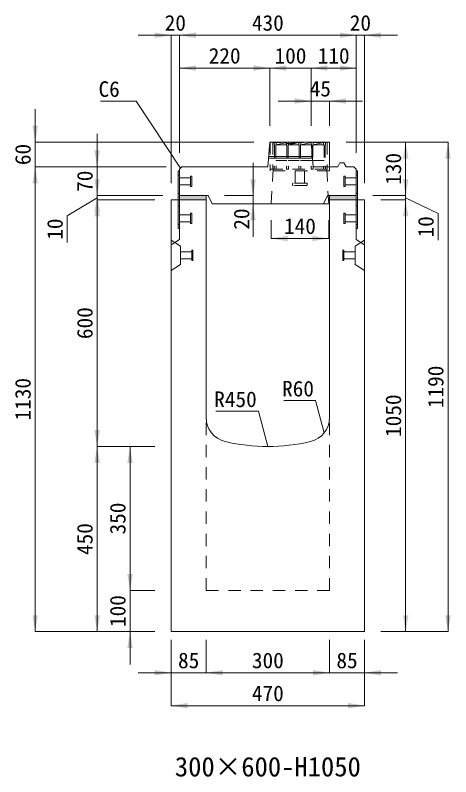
# Model space of a CAD drawing. Units: millimetres at full size, sheet at 1:40. Extents: x -1934 to 44546, y -100881 to -70395.
# Drawn here: x 13784 to 14843, y -98113 to -96262 of the extents above; entities that cross this region are included whole.
import ezdxf
from ezdxf.enums import TextEntityAlignment as Align

# ---------------------------------------------------------------- set-up
doc = ezdxf.new("R2010")
doc.units = ezdxf.units.MM
doc.header["$LTSCALE"] = 40
for name, pattern in [('CHAIN_DOUBLE_DASH', [23.5, 12, -1.5, 3.5, -1.5, 3.5, -1.5]), ('USER1', [1.35, 0.75, -0.6]), ('USER2', [1.35, 0.75, -0.6])]:
    doc.linetypes.add(name, pattern=pattern)
for name, color, linetype, lineweight in [('0_2', 7, 'Continuous', 13), ('インサート', 92, 'USER2', 9), ('グレーチング', 7, 'USER2', 5), ('プレート', 7, 'USER1', 9), ('モルタル', 7, 'Continuous', 9), ('受枠', 3, 'USER2', 5), ('寸法線', 7, 'Continuous', 9), ('引出線', 4, 'Continuous', 9), ('本体', 2, 'Continuous', 13), ('補助線', 8, 'CHAIN_DOUBLE_DASH', 5)]:
    doc.layers.add(name, color=color, linetype=linetype, lineweight=lineweight)
doc.layers.add('ハッチング_モルタル', color=30, linetype='Continuous')
doc.styles.add('ＭＳ ゴシック', font='')
doc.styles.get('ＭＳ ゴシック').set_extended_font_data('MS Gothic')

# ---------------------------------------------------------------- blocks, each defined once
blk = doc.blocks.new('filled_arrow')
at = {"color": 0, "linetype": 'Continuous', "lineweight": -2}
blk.add_solid([(7.5, 1.25), (0, 0), (7.5, -1.25)], dxfattribs=at)

msp = doc.modelspace()

# ---------------------------------------------------------------- hatches: boundary and pattern name
at = {"layer": 'ハッチング_モルタル'}
for points in [[(14183.15, -96700.41), (14183.15, -96710.41), (14248.15, -96710.41), (14248.15, -96700.41)], [(14548.15, -96700.41), (14548.15, -96710.41), (14613.15, -96710.41), (14613.15, -96700.41)]]:
    msp.add_hatch(color=256, dxfattribs=at).paths.add_polyline_path(points)

# ---------------------------------------------------------------- linework, layer by layer
at = {"layer": 'インサート'}
for p, q in [((14183.15, -96656.91), (14210.15, -96656.91)), ((14183.15, -96656.91), (14183.15, -96673.91)), ((14213.15, -96652.91), (14210.15, -96652.91)), ((14210.15, -96652.91), (14210.15, -96677.91)), ((14213.15, -96677.91), (14213.15, -96652.91)), ((14583.15, -96652.91), (14586.15, -96652.91)), ((14583.15, -96677.91), (14583.15, -96652.91)), ((14586.15, -96652.91), (14586.15, -96677.91)), ((14613.15, -96656.91), (14586.15, -96656.91)), ((14613.15, -96656.91), (14613.15, -96673.91)), ((14183.15, -96673.91), (14210.15, -96673.91)), ((14210.15, -96677.91), (14213.15, -96677.91)), ((14586.15, -96677.91), (14583.15, -96677.91)), ((14613.15, -96673.91), (14586.15, -96673.91)), ((14183.15, -96746.91), (14210.15, -96746.91)), ((14183.15, -96746.91), (14183.15, -96763.91)), ((14213.15, -96742.91), (14210.15, -96742.91)), ((14210.15, -96742.91), (14210.15, -96767.91)), ((14213.15, -96767.91), (14213.15, -96742.91)), ((14583.15, -96742.91), (14586.15, -96742.91)), ((14583.15, -96767.91), (14583.15, -96742.91)), ((14586.15, -96742.91), (14586.15, -96767.91)), ((14613.15, -96746.91), (14586.15, -96746.91)), ((14613.15, -96746.91), (14613.15, -96763.91)), ((14183.15, -96763.91), (14210.15, -96763.91)), ((14210.15, -96767.91), (14213.15, -96767.91)), ((14586.15, -96767.91), (14583.15, -96767.91)), ((14613.15, -96763.91), (14586.15, -96763.91))]:
    msp.add_line(p, q, dxfattribs=at)
at = {"layer": 'インサート', "linetype": 'Continuous', "lineweight": 5}
for p, q in [((14186.15, -96853.91), (14186.15, -96836.91)), ((14213.15, -96836.91), (14186.15, -96836.91)), ((14213.15, -96857.91), (14213.15, -96832.91)), ((14216.15, -96832.91), (14213.15, -96832.91)), ((14216.15, -96857.91), (14216.15, -96832.91)), ((14580.15, -96832.91), (14580.15, -96857.91)), ((14580.15, -96832.91), (14583.15, -96832.91)), ((14583.15, -96832.91), (14583.15, -96857.91)), ((14583.15, -96836.91), (14610.15, -96836.91)), ((14610.15, -96836.91), (14610.15, -96853.91)), ((14213.15, -96853.91), (14186.15, -96853.91)), ((14216.15, -96857.91), (14213.15, -96857.91)), ((14580.15, -96857.91), (14583.15, -96857.91)), ((14583.15, -96853.91), (14610.15, -96853.91))]:
    msp.add_line(p, q, dxfattribs=at)
at = {"layer": 'グレーチング'}
for p, q in [((14538.65, -96570.91), (14413.65, -96570.91)), ((14413.65, -96570.91), (14413.65, -96576.91)), ((14413.65, -96576.91), (14414.65, -96577.91)), ((14414.65, -96577.91), (14414.65, -96628.91)), ((14418.65, -96576.91), (14417.65, -96577.91)), ((14417.65, -96577.91), (14417.65, -96628.91)), ((14418.65, -96570.91), (14418.65, -96576.91)), ((14418.65, -96576.91), (14443.65, -96570.91)), ((14418.65, -96576.91), (14443.65, -96576.91)), ((14443.65, -96570.91), (14443.65, -96576.91)), ((14443.65, -96576.91), (14444.65, -96577.91)), ((14444.65, -96577.91), (14444.65, -96628.91)), ((14448.65, -96576.91), (14447.65, -96577.91)), ((14447.65, -96577.91), (14447.65, -96628.91)), ((14448.65, -96570.91), (14448.65, -96576.91)), ((14448.65, -96576.91), (14473.65, -96570.91)), ((14448.65, -96576.91), (14473.65, -96576.91)), ((14473.65, -96570.91), (14473.65, -96576.91)), ((14473.65, -96576.91), (14474.65, -96577.91)), ((14474.65, -96577.91), (14474.65, -96628.91)), ((14478.65, -96576.91), (14477.65, -96577.91)), ((14477.65, -96577.91), (14477.65, -96628.91)), ((14478.65, -96570.91), (14478.65, -96576.91)), ((14478.65, -96576.91), (14503.65, -96570.91)), ((14478.65, -96576.91), (14503.65, -96576.91)), ((14503.65, -96570.91), (14503.65, -96576.91)), ((14503.65, -96576.91), (14504.65, -96577.91)), ((14504.65, -96577.91), (14504.65, -96628.91)), ((14508.65, -96576.91), (14507.65, -96577.91)), ((14507.65, -96577.91), (14507.65, -96628.91)), ((14508.65, -96570.91), (14508.65, -96576.91)), ((14508.65, -96576.91), (14533.65, -96570.91)), ((14508.65, -96576.91), (14533.65, -96576.91)), ((14533.65, -96570.91), (14533.65, -96576.91)), ((14533.65, -96576.91), (14534.65, -96577.91)), ((14534.65, -96577.91), (14534.65, -96628.91)), ((14538.65, -96576.91), (14537.65, -96577.91)), ((14537.65, -96577.91), (14537.65, -96628.91)), ((14538.65, -96570.91), (14538.65, -96576.91)), ((14417.65, -96614.91), (14444.65, -96614.91)), ((14447.65, -96614.91), (14474.65, -96614.91)), ((14477.65, -96614.91), (14504.65, -96614.91)), ((14507.65, -96614.91), (14534.65, -96614.91)), ((14413.65, -96629.91), (14414.65, -96628.91)), ((14413.65, -96635.91), (14413.65, -96629.91)), ((14413.65, -96635.91), (14418.65, -96635.91)), ((14418.65, -96629.91), (14417.65, -96628.91)), ((14418.65, -96635.91), (14418.65, -96629.91)), ((14443.65, -96629.91), (14444.65, -96628.91)), ((14443.65, -96635.91), (14443.65, -96629.91)), ((14443.65, -96635.91), (14448.65, -96635.91)), ((14448.65, -96629.91), (14447.65, -96628.91)), ((14448.65, -96635.91), (14448.65, -96629.91)), ((14473.65, -96629.91), (14474.65, -96628.91)), ((14473.65, -96635.91), (14473.65, -96629.91)), ((14473.65, -96635.91), (14478.65, -96635.91)), ((14478.65, -96629.91), (14477.65, -96628.91)), ((14478.65, -96635.91), (14478.65, -96629.91)), ((14503.65, -96629.91), (14504.65, -96628.91)), ((14503.65, -96635.91), (14503.65, -96629.91)), ((14503.65, -96635.91), (14508.65, -96635.91)), ((14508.65, -96629.91), (14507.65, -96628.91)), ((14508.65, -96635.91), (14508.65, -96629.91)), ((14533.65, -96629.91), (14534.65, -96628.91)), ((14533.65, -96635.91), (14533.65, -96629.91)), ((14533.65, -96635.91), (14538.65, -96635.91)), ((14538.65, -96629.91), (14537.65, -96628.91)), ((14538.65, -96635.91), (14538.65, -96629.91))]:
    msp.add_line(p, q, dxfattribs=at)
at = {"layer": 'プレート'}
for p, q in [((14183.15, -96650.41), (14179.95, -96650.41)), ((14616.35, -96650.41), (14613.15, -96650.41)), ((14183.15, -96695.41), (14179.95, -96695.41)), ((14616.35, -96695.41), (14613.15, -96695.41)), ((14183.15, -96725.41), (14179.95, -96725.41)), ((14616.35, -96725.41), (14613.15, -96725.41)), ((14183.15, -96770.41), (14179.95, -96770.41)), ((14616.35, -96770.41), (14613.15, -96770.41))]:
    msp.add_line(p, q, dxfattribs=at)
at = {"layer": 'プレート', "linetype": 'Continuous'}
for points in [[(14179.95, -96780.41), (14179.95, -96640.41), (14183.15, -96640.41), (14183.15, -96780.41)], [(14613.15, -96780.41), (14613.15, -96640.41), (14616.35, -96640.41), (14616.35, -96780.41)]]:
    msp.add_lwpolyline(points, close=True, dxfattribs=at)
at = {"layer": 'モルタル', "lineweight": 13}
msp.add_lwpolyline([(14183.15, -96700.41), (14248.15, -96700.41), (14248.15, -96710.41), (14183.15, -96710.41)], close=True, dxfattribs=at)
at = {"layer": 'モルタル'}
msp.add_lwpolyline([(14548.15, -96700.41), (14613.15, -96700.41), (14613.15, -96710.41), (14548.15, -96710.41)], close=True, dxfattribs=at)
at = {"layer": '受枠', "linetype": 'Continuous'}
for q in [(14404.15, -96570.41), (14548.15, -96630.41)]:
    msp.add_line((14548.15, -96570.41), q, dxfattribs=at)
at = {"layer": '受枠'}
for p, q in [((14404.15, -96570.41), (14404.15, -96640.41)), ((14410.15, -96570.41), (14410.15, -96635.91)), ((14542.15, -96570.41), (14542.15, -96635.91)), ((14404.15, -96635.91), (14548.15, -96635.91)), ((14548.15, -96640.41), (14404.15, -96640.41)), ((14464.82, -96670.08), (14464.82, -96640.41)), ((14487.48, -96670.08), (14487.48, -96640.41)), ((14548.15, -96630.41), (14548.15, -96640.41)), ((14458.28, -96671.14), (14458.28, -96674.34)), ((14492.95, -96670.08), (14459.35, -96670.08)), ((14492.95, -96675.41), (14459.35, -96675.41)), ((14494.02, -96671.14), (14494.02, -96674.34))]:
    msp.add_line(p, q, dxfattribs=at)
for centre, start, end in [((14459.35, -96671.14), 90, 180), ((14459.35, -96674.34), 180, 270), ((14492.95, -96671.14), 0, 90), ((14492.95, -96674.34), 270, 0)]:
    msp.add_arc(centre, 1.07, start, end, dxfattribs=at)
at = {"layer": '寸法線'}
for p, q in [((14263.15, -96310.41), (14083.15, -96310.41)), ((14163.15, -96670.41), (14163.15, -96310.41)), ((14183.15, -96310.41), (14613.15, -96310.41)), ((14183.15, -96596.41), (14183.15, -96310.41)), ((14183.15, -96596.41), (14183.15, -96310.41)), ((14533.15, -96310.41), (14713.15, -96310.41)), ((14613.15, -96596.41), (14613.15, -96310.41)), ((14613.15, -96596.41), (14613.15, -96310.41)), ((14633.15, -96670.41), (14633.15, -96310.41)), ((14183.15, -96390.41), (14403.15, -96390.41)), ((14183.15, -96596.41), (14183.15, -96390.41)), ((14403.15, -96530.41), (14403.15, -96390.41)), ((14583.15, -96390.41), (14403.15, -96390.41)), ((14403.15, -96530.41), (14403.15, -96390.41)), ((14503.15, -96390.41), (14613.15, -96390.41)), ((14503.15, -96530.41), (14503.15, -96390.41)), ((14613.15, -96596.41), (14613.15, -96390.41)), ((14628.15, -96470.41), (14423.15, -96470.41)), ((14503.15, -96530.41), (14503.15, -96470.41)), ((14548.15, -96530.41), (14548.15, -96470.41)), ((13832.55, -96490.41), (13832.55, -96710.41)), ((14503.15, -96530.41), (14503.15, -96500.41)), ((13983.15, -96780.41), (13983.15, -96550.41)), ((14364.15, -96570.41), (13832.55, -96570.41)), ((14588.15, -96570.41), (14836.13, -96570.41)), ((14588.15, -96570.41), (14733.15, -96570.41)), ((14733.15, -96700.41), (14733.15, -96570.41)), ((14836.13, -97760.41), (14836.13, -96570.41)), ((13983.15, -96620.41), (13983.15, -96790.41)), ((14362.12, -96620.41), (14362.12, -96800.41)), ((14733.15, -96620.41), (14733.15, -96790.41)), ((13832.55, -97760.41), (13832.55, -96630.41)), ((14151.15, -96630.41), (13832.55, -96630.41)), ((14149.15, -96630.41), (13832.55, -96630.41)), ((14149.15, -96630.41), (13983.15, -96630.41)), ((13983.15, -96705.41), (13910.54, -96749.45)), ((14143.15, -96700.41), (13983.15, -96700.41)), ((14143.15, -96700.41), (13983.15, -96700.41)), ((13983.15, -97310.41), (13983.15, -96710.41)), ((14123.15, -96710.41), (13983.15, -96710.41)), ((14123.15, -96710.41), (13983.15, -96710.41)), ((14293.15, -96700.41), (14362.12, -96700.41)), ((14653.15, -96700.41), (14733.15, -96700.41)), ((14653.15, -96700.41), (14733.15, -96700.41)), ((14673.15, -96710.41), (14733.15, -96710.41)), ((14673.15, -96710.41), (14733.15, -96710.41)), ((14733.15, -96705.41), (14812.18, -96743.84)), ((14733.15, -97760.41), (14733.15, -96710.41)), ((14303.15, -96720.41), (14362.12, -96720.41)), ((13910.54, -96749.45), (13910.54, -96814.32)), ((14812.18, -96743.84), (14812.18, -96808.71)), ((14406.15, -96760.41), (14406.15, -96804.64)), ((14546.15, -96760.41), (14546.15, -96804.64)), ((14406.15, -96804.64), (14546.15, -96804.64)), ((14123.15, -97310.41), (13983.15, -97310.41)), ((13983.15, -97760.41), (13983.15, -97310.41)), ((14123.15, -97310.41), (13983.15, -97310.41)), ((14063.15, -97660.41), (14063.15, -97310.41)), ((14123.15, -97310.41), (14063.15, -97310.41)), ((14063.15, -97840.41), (14063.15, -97580.41)), ((14123.15, -97660.41), (14063.15, -97660.41)), ((14123.15, -97660.41), (14063.15, -97660.41)), ((14123.15, -97760.41), (13832.55, -97760.41)), ((14123.15, -97760.41), (13983.15, -97760.41)), ((14123.15, -97760.41), (14063.15, -97760.41)), ((14673.15, -97760.41), (14836.13, -97760.41)), ((14673.15, -97760.41), (14733.15, -97760.41)), ((14163.15, -97780.41), (14163.15, -97860.41)), ((14163.15, -97780.41), (14163.15, -97940.41)), ((14248.15, -97780.41), (14248.15, -97860.41)), ((14248.15, -97780.41), (14248.15, -97860.41)), ((14548.15, -97780.41), (14548.15, -97860.41)), ((14548.15, -97780.41), (14548.15, -97860.41)), ((14633.15, -97780.41), (14633.15, -97860.41)), ((14633.15, -97780.41), (14633.15, -97940.41)), ((14083.15, -97860.41), (14328.15, -97860.41)), ((14248.15, -97860.41), (14548.15, -97860.41)), ((14468.15, -97860.41), (14713.15, -97860.41)), ((14163.15, -97940.41), (14633.15, -97940.41))]:
    msp.add_line(p, q, dxfattribs=at)
at = {"layer": '引出線'}
for points in [[(14186.15, -96633.41), (14078.15, -96470.41), (13991.05, -96470.41)], [(14535.22, -97277.1), (14514.21, -97198.68), (14436.7, -97198.68)], [(14398.15, -97310.41), (14375.13, -97224.49), (14271.63, -97224.49)]]:
    msp.add_lwpolyline(points, dxfattribs=at)
at = {"layer": '本体'}
for p, q in [((14398.15, -96630.41), (14403.15, -96570.41)), ((14403.15, -96570.41), (14440.15, -96570.41)), ((14440.15, -96570.41), (14443.15, -96573.41)), ((14463.15, -96573.41), (14466.15, -96570.41)), ((14466.15, -96570.41), (14503.15, -96570.41)), ((14503.15, -96570.41), (14508.15, -96630.41)), ((14443.15, -96573.41), (14463.15, -96573.41)), ((14506.07, -96605.41), (14400.23, -96605.41)), ((14506.4, -96609.41), (14399.9, -96609.41)), ((14568.15, -96630.41), (14573.15, -96620.41)), ((14573.15, -96620.41), (14583.15, -96620.41)), ((14583.15, -96620.41), (14588.15, -96630.41)), ((14183.15, -96636.41), (14189.15, -96630.41)), ((14183.15, -96636.41), (14183.15, -96700.41)), ((14189.15, -96630.41), (14398.15, -96630.41)), ((14508.15, -96630.41), (14568.15, -96630.41)), ((14588.15, -96630.41), (14607.15, -96630.41)), ((14607.15, -96630.41), (14613.15, -96636.41)), ((14613.15, -96636.41), (14613.15, -96700.41)), ((14183.15, -96700.41), (14253.15, -96700.41)), ((14253.15, -96700.41), (14263.15, -96720.41)), ((14543.15, -96700.41), (14533.15, -96720.41)), ((14543.15, -96700.41), (14613.15, -96700.41)), ((14263.15, -96720.41), (14533.15, -96720.41))]:
    msp.add_line(p, q, dxfattribs=at)
at = {"layer": '本体', "linetype": 'USER2', "lineweight": 9}
for p, q in [((14411.15, -96635.91), (14406.15, -96720.41)), ((14541.15, -96635.91), (14544.97, -96700.41))]:
    msp.add_line(p, q, dxfattribs=at)
at = {"layer": '本体', "lineweight": 20}
for p, q in [((14163.15, -97760.41), (14163.15, -96710.41)), ((14163.15, -96710.41), (14248.15, -96710.41)), ((14183.15, -96710.41), (14248.15, -96710.41)), ((14183.15, -96710.41), (14183.15, -96807.41)), ((14248.15, -97239.89), (14248.15, -96710.41)), ((14548.15, -97239.89), (14548.15, -96710.41)), ((14548.15, -96710.41), (14633.15, -96710.41)), ((14613.15, -96710.41), (14613.15, -96807.41)), ((14633.15, -97760.41), (14633.15, -96710.41)), ((14163.15, -96819.92), (14183.15, -96807.41)), ((14163.15, -96808.41), (14186.15, -96822.91)), ((14610.15, -96822.91), (14633.15, -96808.41)), ((14633.15, -96819.92), (14613.15, -96807.41)), ((14186.15, -96867.91), (14186.15, -96822.91)), ((14610.15, -96867.91), (14610.15, -96822.91)), ((14186.15, -96867.91), (14163.15, -96882.41)), ((14633.15, -96882.41), (14610.15, -96867.91)), ((14163.15, -97760.41), (14633.15, -97760.41))]:
    msp.add_line(p, q, dxfattribs=at)
at = {"layer": '本体', "linetype": 'USER1', "lineweight": 20}
for p, q in [((14248.15, -97660.41), (14248.15, -97239.89)), ((14548.15, -97660.41), (14548.15, -97239.89)), ((14248.15, -97660.41), (14548.15, -97660.41))]:
    msp.add_line(p, q, dxfattribs=at)
at = {"layer": '本体', "lineweight": 20}
for centre, radius, start, end in [((14308.15, -97239.89), 60, 180, 256.65756), ((14488.15, -97239.89), 60, 283.34239, 0), ((14398.15, -96860.41), 450, 256.65756, 283.34239)]:
    msp.add_arc(centre, radius, start, end, dxfattribs=at)
at = {"layer": '補助線'}
for p in [(14544.97, -96700.41), (14533.15, -96720.41)]:
    msp.add_line(p, (14546.15, -96720.41), dxfattribs=at)

# ---------------------------------------------------------------- block references
at = {"layer": '寸法線', "xscale": 5.33, "yscale": 5.33}
for p, rotation in [((14163.15, -96310.41), 180), ((14613.15, -96310.41), 180), ((14613.15, -96310.41), 180), ((14403.15, -96390.41), 180), ((14613.15, -96390.41), 180), ((14503.15, -96470.41), 180), ((13832.55, -96570.41), 90), ((14733.15, -96570.41), 270), ((14836.13, -96570.41), 270), ((13983.15, -96630.41), 90), ((13832.55, -96630.41), 270), ((13832.55, -96630.41), 270), ((13983.15, -96700.41), 90), ((14362.12, -96700.41), 90), ((14733.15, -96700.41), 90), ((14733.15, -96700.41), 90), ((13983.15, -96700.41), 270), ((13983.15, -96710.41), 270), ((13983.15, -96710.41), 270), ((14733.15, -96710.41), 270), ((14733.15, -96710.41), 270), ((14362.12, -96720.41), 270), ((14546.15, -96804.64), 180), ((13983.15, -97310.41), 90), ((13983.15, -97310.41), 270), ((14063.15, -97310.41), 270), ((14063.15, -97660.41), 90), ((14063.15, -97660.41), 90), ((13832.55, -97760.41), 90), ((13983.15, -97760.41), 90), ((14733.15, -97760.41), 90), ((14836.13, -97760.41), 90), ((14063.15, -97760.41), 270), ((14163.15, -97860.41), 180), ((14548.15, -97860.41), 180), ((14548.15, -97860.41), 180), ((14633.15, -97940.41), 180)]:
    msp.add_blockref('filled_arrow', p, dxfattribs=dict(at, rotation=rotation))
for p in [(14183.15, -96310.41), (14183.15, -96310.41), (14633.15, -96310.41), (14183.15, -96390.41), (14403.15, -96390.41), (14503.15, -96390.41), (14503.15, -96390.41), (14548.15, -96470.41), (14406.15, -96804.64), (14248.15, -97860.41), (14248.15, -97860.41), (14633.15, -97860.41), (14163.15, -97940.41)]:
    msp.add_blockref('filled_arrow', p, dxfattribs=at)
at = {"layer": '引出線', "xscale": 0.133, "yscale": 0.133}
for p, rotation in [((14186.15, -96633.41), 123.5), ((14535.22, -97277.1), 105), ((14398.15, -97310.41), 105)]:
    msp.add_blockref('filled_arrow', p, dxfattribs=dict(at, rotation=rotation))

# ---------------------------------------------------------------- texts
at = {"layer": '0_2', "style": 'ＭＳ ゴシック'}
msp.add_text('300×600-H1050', height=47.47, dxfattribs=at).set_placement((14398.15, -98088.75), align=Align.MIDDLE_CENTER)
at = {"layer": '寸法線', "style": 'ＭＳ ゴシック'}
for s, p in [('20', (14173.15, -96280.41)), ('430', (14398.15, -96280.41)), ('20', (14623.15, -96280.41)), ('220', (14293.15, -96360.41)), ('100', (14453.15, -96360.41)), ('110', (14558.15, -96360.41)), ('45', (14525.65, -96440.41)), ('140', (14476.15, -96774.64)), ('85', (14205.65, -97830.41)), ('300', (14398.15, -97830.41)), ('85', (14590.65, -97830.41)), ('470', (14398.15, -97910.41))]:
    msp.add_text(s, height=37.98, dxfattribs=at).set_placement(p, align=Align.MIDDLE_CENTER)
for s, p in [('60', (13802.55, -96600.41)), ('130', (14703.15, -96635.41)), ('70', (13953.15, -96665.41)), ('20', (14334.12, -96757.42)), ('10', (14782.18, -96776.27)), ('10', (13880.54, -96781.88)), ('600', (13953.15, -97010.41)), ('1190', (14806.13, -97165.41)), ('1130', (13802.55, -97195.41)), ('1050', (14703.15, -97235.41)), ('350', (14033.15, -97485.41)), ('450', (13953.15, -97535.41)), ('100', (14033.15, -97710.41))]:
    msp.add_text(s, height=37.98, rotation=90, dxfattribs=at).set_placement(p, align=Align.MIDDLE_CENTER)
at = {"layer": '引出線', "style": 'ＭＳ ゴシック'}
for s, p in [('C6', (14038.15, -96422.41)), ('R60', (14510.21, -97150.68)), ('R450', (14371.13, -97176.49))]:
    msp.add_text(s, height=37.98, dxfattribs=at).set_placement(p, align=Align.TOP_RIGHT)

doc.saveas('drawing.dxf')
